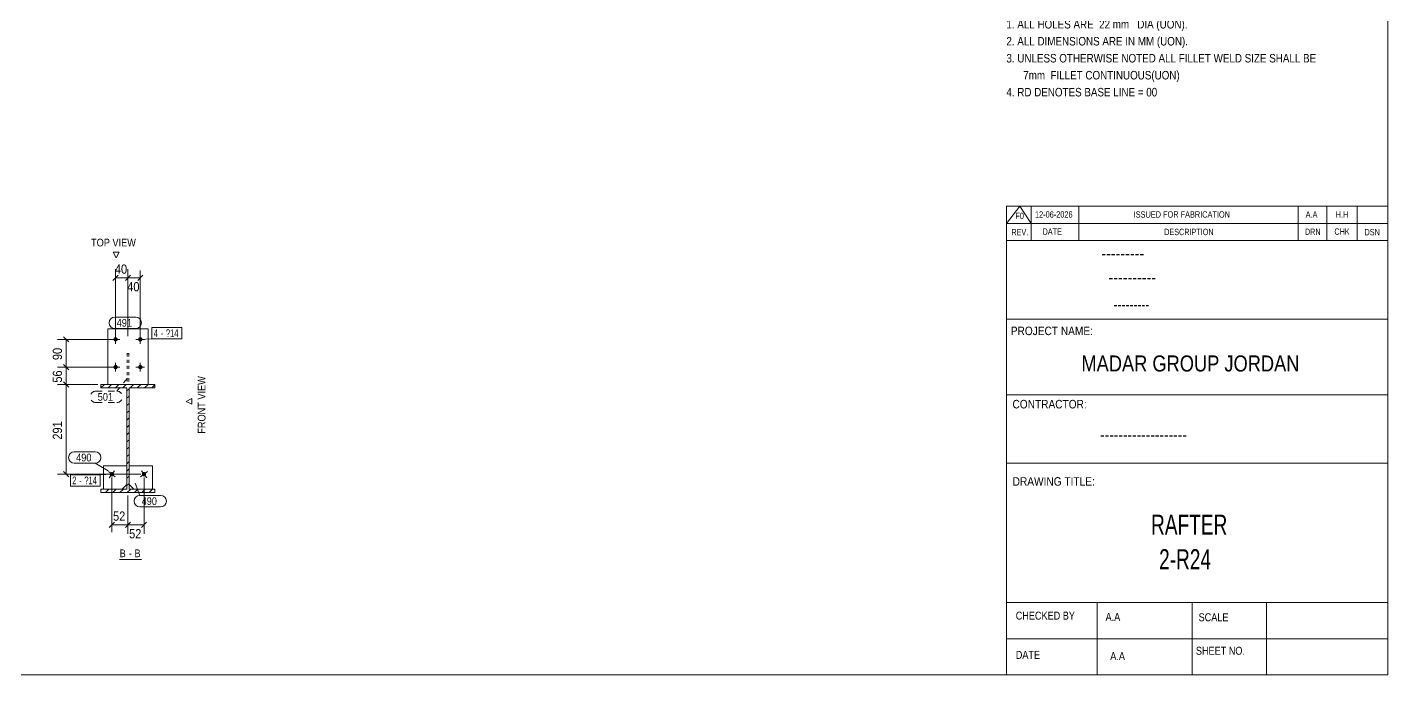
# Model space of a CAD drawing. Header units: millimetres. Extents: x 2 to 825, y 1 to 579.
# Drawn here: x 384.4 to 825, y 5 to 214.7 of the extents above; entities that cross this region are included whole.
import ezdxf

# ---------------------------------------------------------------- set-up
doc = ezdxf.new("R2010")
doc.units = ezdxf.units.MM
for name, pattern in [('XKITLINE00', [0]), ('XKITLINE01', [4, 1, -1, 1, -1]), ('XKITLINE02', [4, 2, -2])]:
    doc.linetypes.add(name, pattern=pattern)
for name, color, linetype, lineweight in [('Bolt', 3, 'Continuous', 0), ('BoltMark', 7, 'Continuous', 0), ('Dimensions', 7, 'Continuous', 0), ('DrawingSheet', 5, 'Continuous', 0), ('OtherObjectType', 7, 'Continuous', 0), ('Part', 2, 'Continuous', 0), ('PartMark', 7, 'Continuous', 0)]:
    doc.layers.add(name, color=color, linetype=linetype, lineweight=lineweight)
doc.styles.add('@ARIAL_UNICODE_MS_BOLD', font='ARIAL.TTF')
doc.styles.add('ARIAL', font='ARIAL.TTF')
doc.styles.add('ARIAL_NARROW', font='ARIALN.TTF')
doc.styles.add('COMIC_SANS_MS_BOLD', font='COMICBD.TTF')
doc.styles.add('SWIS721_EX_BT', font='ARIAL.TTF')
doc.styles.add('SWISSE', font='ARIAL.TTF')

# ---------------------------------------------------------------- blocks, each defined once
blk = doc.blocks.new('*A1')
at = {"layer": 'Part', "color": 7, "linetype": 'XKITLINE00', "lineweight": 0}
for p, q in [((408.3, 97.94), (409.4, 99.04)), ((408.3, 97.94), (408.3, 97.94)), ((410.65, 97.94), (411.75, 99.04)), ((413.01, 97.94), (414.11, 99.04)), ((415.37, 97.94), (416.47, 99.04)), ((416.7, 96.92), (417.4, 97.62)), ((417.73, 97.94), (418.83, 99.04)), ((420.08, 97.94), (421.18, 99.04)), ((422.44, 97.94), (423.54, 99.04)), ((424.8, 97.94), (425.8, 98.94)), ((416.7, 94.56), (417.4, 95.26)), ((416.7, 92.2), (417.4, 92.9)), ((416.7, 89.84), (417.4, 90.54)), ((416.7, 87.49), (417.4, 88.19)), ((416.7, 85.13), (417.4, 85.83)), ((416.7, 82.77), (417.4, 83.47)), ((416.7, 80.41), (417.4, 81.11)), ((416.7, 78.06), (417.4, 78.76)), ((416.7, 75.7), (417.4, 76.4)), ((416.7, 73.34), (417.4, 74.04)), ((416.7, 70.98), (417.4, 71.68)), ((416.7, 68.63), (417.4, 69.33)), ((416.7, 66.27), (417.4, 66.97)), ((408.3, 64.94), (408.5, 65.14)), ((409.76, 64.04), (410.86, 65.14)), ((412.11, 64.04), (413.21, 65.14)), ((414.47, 64.04), (415.57, 65.14)), ((416.83, 64.04), (417.93, 65.14)), ((419.19, 64.04), (420.29, 65.14)), ((421.54, 64.04), (422.64, 65.14)), ((423.9, 64.04), (425, 65.14))]:
    blk.add_line(p, q, dxfattribs=at)
blk = doc.blocks.new('*A48')
at = {"layer": 'Bolt'}
blk.add_hatch(color=3, dxfattribs=at).paths.add_polyline_path([(411.39, 69.41), (411.36, 69.44), (411.34, 69.46), (411.32, 69.49), (411.3, 69.51), (411.27, 69.54), (411.26, 69.57), (411.24, 69.6), (411.22, 69.63), (411.21, 69.66), (411.19, 69.69), (411.18, 69.72), (411.17, 69.76), (411.16, 69.79), (411.16, 69.82), (411.15, 69.86), (411.15, 69.89), (411.15, 69.93), (411.15, 69.96), (411.15, 69.99), (411.15, 70.03), (411.16, 70.06), (411.16, 70.1), (411.17, 70.13), (411.18, 70.16), (411.19, 70.2), (411.21, 70.23), (411.22, 70.26), (411.24, 70.29), (411.25, 70.32), (411.27, 70.35), (411.29, 70.37), (411.32, 70.4), (411.34, 70.43), (411.36, 70.45), (411.39, 70.47), (411.41, 70.5), (411.44, 70.52), (411.47, 70.54), (411.5, 70.55), (411.53, 70.57), (411.56, 70.58), (411.59, 70.6), (411.63, 70.61), (411.66, 70.62), (411.69, 70.63), (411.73, 70.63), (411.76, 70.64), (411.79, 70.64), (411.83, 70.64), (411.86, 70.64), (411.9, 70.64), (411.93, 70.64), (411.97, 70.63), (412, 70.63), (412.03, 70.62), (412.06, 70.61), (412.1, 70.6), (412.13, 70.58), (412.16, 70.57), (412.19, 70.55), (412.22, 70.54), (412.25, 70.52), (412.28, 70.5), (412.3, 70.48), (412.33, 70.45), (412.35, 70.43), (412.38, 70.4), (412.4, 70.38), (412.42, 70.35), (412.44, 70.32), (412.46, 70.29), (412.47, 70.26), (412.49, 70.23), (412.5, 70.2), (412.51, 70.17), (412.52, 70.13), (412.53, 70.1), (412.54, 70.07), (412.54, 70.03), (412.54, 70), (412.55, 69.96), (412.55, 69.93), (412.54, 69.89), (412.54, 69.86), (412.54, 69.83), (412.53, 69.79), (412.52, 69.76), (412.51, 69.73), (412.5, 69.69), (412.49, 69.66), (412.47, 69.63), (412.46, 69.6), (412.44, 69.57), (412.42, 69.54), (412.4, 69.51), (412.38, 69.49), (412.35, 69.46), (412.33, 69.44), (412.3, 69.42), (412.28, 69.39), (412.25, 69.37), (412.22, 69.35), (412.19, 69.34), (412.16, 69.32), (412.13, 69.3), (412.1, 69.29), (412.07, 69.28), (412.03, 69.27), (412, 69.26), (411.97, 69.25), (411.93, 69.25), (411.9, 69.25), (411.87, 69.24), (411.83, 69.24), (411.8, 69.25), (411.76, 69.25), (411.73, 69.25), (411.69, 69.26), (411.66, 69.27), (411.63, 69.28), (411.6, 69.29), (411.56, 69.3), (411.53, 69.32), (411.5, 69.33), (411.47, 69.35), (411.44, 69.37), (411.42, 69.39)], flags=17)
at = {"layer": 'Bolt', "color": 3, "linetype": 'XKITLINE00', "lineweight": 0}
for p, q in [((412.95, 69.08), (410.74, 70.8)), ((410.99, 68.84), (412.71, 71.05))]:
    blk.add_line(p, q, dxfattribs=at)
blk = doc.blocks.new('*A49')
at = {"layer": 'Bolt'}
blk.add_hatch(color=3, dxfattribs=at).paths.add_polyline_path([(421.84, 70.52), (421.87, 70.54), (421.9, 70.55), (421.93, 70.57), (421.96, 70.58), (422, 70.6), (422.03, 70.61), (422.06, 70.62), (422.09, 70.63), (422.13, 70.63), (422.16, 70.64), (422.2, 70.64), (422.23, 70.64), (422.27, 70.64), (422.3, 70.64), (422.33, 70.64), (422.37, 70.63), (422.4, 70.63), (422.43, 70.62), (422.47, 70.61), (422.5, 70.6), (422.53, 70.58), (422.56, 70.57), (422.59, 70.55), (422.62, 70.54), (422.65, 70.52), (422.68, 70.5), (422.7, 70.47), (422.73, 70.45), (422.75, 70.43), (422.78, 70.4), (422.8, 70.37), (422.82, 70.35), (422.84, 70.32), (422.86, 70.29), (422.87, 70.26), (422.89, 70.23), (422.9, 70.2), (422.91, 70.16), (422.92, 70.13), (422.93, 70.1), (422.94, 70.06), (422.94, 70.03), (422.94, 69.99), (422.95, 69.96), (422.95, 69.93), (422.94, 69.89), (422.94, 69.86), (422.94, 69.82), (422.93, 69.79), (422.92, 69.76), (422.91, 69.72), (422.9, 69.69), (422.89, 69.66), (422.87, 69.63), (422.86, 69.6), (422.84, 69.57), (422.82, 69.54), (422.8, 69.51), (422.78, 69.49), (422.75, 69.46), (422.73, 69.44), (422.7, 69.41), (422.68, 69.39), (422.65, 69.37), (422.62, 69.35), (422.59, 69.33), (422.56, 69.32), (422.53, 69.3), (422.5, 69.29), (422.46, 69.28), (422.43, 69.27), (422.4, 69.26), (422.37, 69.25), (422.33, 69.25), (422.3, 69.25), (422.26, 69.24), (422.23, 69.24), (422.19, 69.25), (422.16, 69.25), (422.13, 69.25), (422.09, 69.26), (422.06, 69.27), (422.03, 69.28), (421.99, 69.29), (421.96, 69.3), (421.93, 69.32), (421.9, 69.34), (421.87, 69.35), (421.84, 69.37), (421.81, 69.39), (421.79, 69.42), (421.76, 69.44), (421.74, 69.46), (421.72, 69.49), (421.69, 69.51), (421.67, 69.54), (421.65, 69.57), (421.64, 69.6), (421.62, 69.63), (421.61, 69.66), (421.59, 69.69), (421.58, 69.73), (421.57, 69.76), (421.56, 69.79), (421.56, 69.83), (421.55, 69.86), (421.55, 69.89), (421.55, 69.93), (421.55, 69.96), (421.55, 70), (421.55, 70.03), (421.56, 70.07), (421.56, 70.1), (421.57, 70.13), (421.58, 70.17), (421.59, 70.2), (421.61, 70.23), (421.62, 70.26), (421.64, 70.29), (421.66, 70.32), (421.67, 70.35), (421.7, 70.38), (421.72, 70.4), (421.74, 70.43), (421.76, 70.45), (421.79, 70.48), (421.82, 70.5)], flags=17)
at = {"layer": 'Bolt', "color": 3, "linetype": 'XKITLINE00', "lineweight": 0}
for p, q in [((421.14, 69.08), (423.35, 70.8)), ((421.39, 71.05), (423.11, 68.84))]:
    blk.add_line(p, q, dxfattribs=at)
blk = doc.blocks.new('*A50')
at = {"layer": 'Bolt'}
for points in [[(413.75, 113.61), (413.74, 113.58), (413.74, 113.54), (413.73, 113.51), (413.73, 113.47), (413.72, 113.44), (413.71, 113.41), (413.69, 113.38), (413.68, 113.34), (413.66, 113.31), (413.65, 113.28), (413.63, 113.26), (413.61, 113.23), (413.59, 113.2), (413.57, 113.17), (413.54, 113.15), (413.52, 113.13), (413.49, 113.1), (413.46, 113.08), (413.44, 113.06), (413.41, 113.04), (413.38, 113.03), (413.35, 113.01), (413.31, 113), (413.28, 112.99), (413.25, 112.97), (413.22, 112.97), (413.18, 112.96), (413.15, 112.95), (413.12, 112.95), (413.08, 112.95), (413.05, 112.94), (413.01, 112.95), (412.98, 112.95), (412.94, 112.95), (412.91, 112.96), (412.88, 112.97), (412.84, 112.97), (412.81, 112.99), (412.78, 113), (412.75, 113.01), (412.72, 113.03), (412.69, 113.04), (412.66, 113.06), (412.63, 113.08), (412.6, 113.1), (412.58, 113.13), (412.55, 113.15), (412.53, 113.17), (412.51, 113.2), (412.48, 113.23), (412.46, 113.26), (412.45, 113.28), (412.43, 113.31), (412.41, 113.34), (412.4, 113.38), (412.39, 113.41), (412.38, 113.44), (412.37, 113.47), (412.36, 113.51), (412.35, 113.54), (412.35, 113.58), (412.35, 113.61), (412.35, 113.64), (412.35, 113.68), (412.35, 113.71), (412.35, 113.75), (412.36, 113.78), (412.37, 113.81), (412.38, 113.85), (412.39, 113.88), (412.4, 113.91), (412.41, 113.94), (412.43, 113.97), (412.45, 114), (412.46, 114.03), (412.48, 114.06), (412.51, 114.09), (412.53, 114.11), (412.55, 114.14), (412.58, 114.16), (412.6, 114.19), (412.63, 114.21), (412.66, 114.23), (412.69, 114.24), (412.72, 114.26), (412.75, 114.28), (412.78, 114.29), (412.81, 114.3), (412.84, 114.31), (412.88, 114.32), (412.91, 114.33), (412.94, 114.34), (412.98, 114.34), (413.01, 114.34), (413.05, 114.34), (413.08, 114.34), (413.12, 114.34), (413.15, 114.34), (413.18, 114.33), (413.22, 114.32), (413.25, 114.31), (413.28, 114.3), (413.31, 114.29), (413.35, 114.28), (413.38, 114.26), (413.41, 114.24), (413.44, 114.23), (413.46, 114.21), (413.49, 114.19), (413.52, 114.16), (413.54, 114.14), (413.57, 114.11), (413.59, 114.09), (413.61, 114.06), (413.63, 114.03), (413.65, 114), (413.66, 113.97), (413.68, 113.94), (413.69, 113.91), (413.71, 113.88), (413.72, 113.85), (413.73, 113.81), (413.73, 113.78), (413.74, 113.75), (413.74, 113.71), (413.75, 113.68), (413.75, 113.64)], [(421.75, 113.61), (421.74, 113.58), (421.74, 113.54), (421.73, 113.51), (421.73, 113.47), (421.72, 113.44), (421.71, 113.41), (421.69, 113.38), (421.68, 113.34), (421.66, 113.31), (421.65, 113.28), (421.63, 113.26), (421.61, 113.23), (421.59, 113.2), (421.57, 113.17), (421.54, 113.15), (421.52, 113.13), (421.49, 113.1), (421.46, 113.08), (421.44, 113.06), (421.41, 113.04), (421.38, 113.03), (421.35, 113.01), (421.31, 113), (421.28, 112.99), (421.25, 112.97), (421.22, 112.97), (421.18, 112.96), (421.15, 112.95), (421.12, 112.95), (421.08, 112.95), (421.05, 112.94), (421.01, 112.95), (420.98, 112.95), (420.94, 112.95), (420.91, 112.96), (420.88, 112.97), (420.84, 112.97), (420.81, 112.99), (420.78, 113), (420.75, 113.01), (420.72, 113.03), (420.69, 113.04), (420.66, 113.06), (420.63, 113.08), (420.6, 113.1), (420.58, 113.13), (420.55, 113.15), (420.53, 113.17), (420.51, 113.2), (420.48, 113.23), (420.46, 113.26), (420.45, 113.28), (420.43, 113.31), (420.41, 113.34), (420.4, 113.38), (420.39, 113.41), (420.38, 113.44), (420.37, 113.47), (420.36, 113.51), (420.35, 113.54), (420.35, 113.58), (420.35, 113.61), (420.35, 113.64), (420.35, 113.68), (420.35, 113.71), (420.35, 113.75), (420.36, 113.78), (420.37, 113.81), (420.38, 113.85), (420.39, 113.88), (420.4, 113.91), (420.41, 113.94), (420.43, 113.97), (420.45, 114), (420.46, 114.03), (420.48, 114.06), (420.51, 114.09), (420.53, 114.11), (420.55, 114.14), (420.58, 114.16), (420.6, 114.19), (420.63, 114.21), (420.66, 114.23), (420.69, 114.24), (420.72, 114.26), (420.75, 114.28), (420.78, 114.29), (420.81, 114.3), (420.84, 114.31), (420.88, 114.32), (420.91, 114.33), (420.94, 114.34), (420.98, 114.34), (421.01, 114.34), (421.05, 114.34), (421.08, 114.34), (421.12, 114.34), (421.15, 114.34), (421.18, 114.33), (421.22, 114.32), (421.25, 114.31), (421.28, 114.3), (421.31, 114.29), (421.35, 114.28), (421.38, 114.26), (421.41, 114.24), (421.44, 114.23), (421.46, 114.21), (421.49, 114.19), (421.52, 114.16), (421.54, 114.14), (421.57, 114.11), (421.59, 114.09), (421.61, 114.06), (421.63, 114.03), (421.65, 114), (421.66, 113.97), (421.68, 113.94), (421.69, 113.91), (421.71, 113.88), (421.72, 113.85), (421.73, 113.81), (421.73, 113.78), (421.74, 113.75), (421.74, 113.71), (421.75, 113.68), (421.75, 113.64)], [(413.75, 104.61), (413.74, 104.58), (413.74, 104.54), (413.73, 104.51), (413.73, 104.47), (413.72, 104.44), (413.71, 104.41), (413.69, 104.38), (413.68, 104.34), (413.66, 104.31), (413.65, 104.28), (413.63, 104.26), (413.61, 104.23), (413.59, 104.2), (413.57, 104.17), (413.54, 104.15), (413.52, 104.13), (413.49, 104.1), (413.46, 104.08), (413.44, 104.06), (413.41, 104.04), (413.38, 104.03), (413.35, 104.01), (413.31, 104), (413.28, 103.99), (413.25, 103.97), (413.22, 103.97), (413.18, 103.96), (413.15, 103.95), (413.12, 103.95), (413.08, 103.95), (413.05, 103.94), (413.01, 103.95), (412.98, 103.95), (412.94, 103.95), (412.91, 103.96), (412.88, 103.97), (412.84, 103.97), (412.81, 103.99), (412.78, 104), (412.75, 104.01), (412.72, 104.03), (412.69, 104.04), (412.66, 104.06), (412.63, 104.08), (412.6, 104.1), (412.58, 104.13), (412.55, 104.15), (412.53, 104.17), (412.51, 104.2), (412.48, 104.23), (412.46, 104.26), (412.45, 104.28), (412.43, 104.31), (412.41, 104.34), (412.4, 104.38), (412.39, 104.41), (412.38, 104.44), (412.37, 104.47), (412.36, 104.51), (412.35, 104.54), (412.35, 104.58), (412.35, 104.61), (412.35, 104.64), (412.35, 104.68), (412.35, 104.71), (412.35, 104.75), (412.36, 104.78), (412.37, 104.81), (412.38, 104.85), (412.39, 104.88), (412.4, 104.91), (412.41, 104.94), (412.43, 104.97), (412.45, 105), (412.46, 105.03), (412.48, 105.06), (412.51, 105.09), (412.53, 105.11), (412.55, 105.14), (412.58, 105.16), (412.6, 105.19), (412.63, 105.21), (412.66, 105.23), (412.69, 105.24), (412.72, 105.26), (412.75, 105.28), (412.78, 105.29), (412.81, 105.3), (412.84, 105.31), (412.88, 105.32), (412.91, 105.33), (412.94, 105.34), (412.98, 105.34), (413.01, 105.34), (413.05, 105.34), (413.08, 105.34), (413.12, 105.34), (413.15, 105.34), (413.18, 105.33), (413.22, 105.32), (413.25, 105.31), (413.28, 105.3), (413.31, 105.29), (413.35, 105.28), (413.38, 105.26), (413.41, 105.24), (413.44, 105.23), (413.46, 105.21), (413.49, 105.19), (413.52, 105.16), (413.54, 105.14), (413.57, 105.11), (413.59, 105.09), (413.61, 105.06), (413.63, 105.03), (413.65, 105), (413.66, 104.97), (413.68, 104.94), (413.69, 104.91), (413.71, 104.88), (413.72, 104.85), (413.73, 104.81), (413.73, 104.78), (413.74, 104.75), (413.74, 104.71), (413.75, 104.68), (413.75, 104.64)], [(421.75, 104.61), (421.74, 104.58), (421.74, 104.54), (421.73, 104.51), (421.73, 104.47), (421.72, 104.44), (421.71, 104.41), (421.69, 104.38), (421.68, 104.34), (421.66, 104.31), (421.65, 104.28), (421.63, 104.26), (421.61, 104.23), (421.59, 104.2), (421.57, 104.17), (421.54, 104.15), (421.52, 104.13), (421.49, 104.1), (421.46, 104.08), (421.44, 104.06), (421.41, 104.04), (421.38, 104.03), (421.35, 104.01), (421.31, 104), (421.28, 103.99), (421.25, 103.97), (421.22, 103.97), (421.18, 103.96), (421.15, 103.95), (421.12, 103.95), (421.08, 103.95), (421.05, 103.94), (421.01, 103.95), (420.98, 103.95), (420.94, 103.95), (420.91, 103.96), (420.88, 103.97), (420.84, 103.97), (420.81, 103.99), (420.78, 104), (420.75, 104.01), (420.72, 104.03), (420.69, 104.04), (420.66, 104.06), (420.63, 104.08), (420.6, 104.1), (420.58, 104.13), (420.55, 104.15), (420.53, 104.17), (420.51, 104.2), (420.48, 104.23), (420.46, 104.26), (420.45, 104.28), (420.43, 104.31), (420.41, 104.34), (420.4, 104.38), (420.39, 104.41), (420.38, 104.44), (420.37, 104.47), (420.36, 104.51), (420.35, 104.54), (420.35, 104.58), (420.35, 104.61), (420.35, 104.64), (420.35, 104.68), (420.35, 104.71), (420.35, 104.75), (420.36, 104.78), (420.37, 104.81), (420.38, 104.85), (420.39, 104.88), (420.4, 104.91), (420.41, 104.94), (420.43, 104.97), (420.45, 105), (420.46, 105.03), (420.48, 105.06), (420.51, 105.09), (420.53, 105.11), (420.55, 105.14), (420.58, 105.16), (420.6, 105.19), (420.63, 105.21), (420.66, 105.23), (420.69, 105.24), (420.72, 105.26), (420.75, 105.28), (420.78, 105.29), (420.81, 105.3), (420.84, 105.31), (420.88, 105.32), (420.91, 105.33), (420.94, 105.34), (420.98, 105.34), (421.01, 105.34), (421.05, 105.34), (421.08, 105.34), (421.12, 105.34), (421.15, 105.34), (421.18, 105.33), (421.22, 105.32), (421.25, 105.31), (421.28, 105.3), (421.31, 105.29), (421.35, 105.28), (421.38, 105.26), (421.41, 105.24), (421.44, 105.23), (421.46, 105.21), (421.49, 105.19), (421.52, 105.16), (421.54, 105.14), (421.57, 105.11), (421.59, 105.09), (421.61, 105.06), (421.63, 105.03), (421.65, 105), (421.66, 104.97), (421.68, 104.94), (421.69, 104.91), (421.71, 104.88), (421.72, 104.85), (421.73, 104.81), (421.73, 104.78), (421.74, 104.75), (421.74, 104.71), (421.75, 104.68), (421.75, 104.64)]]:
    blk.add_hatch(color=3, dxfattribs=at).paths.add_polyline_path(points, flags=17)
at = {"layer": 'Bolt', "color": 3, "linetype": 'XKITLINE00', "lineweight": 0}
for p, q in [((413.05, 115.04), (413.05, 112.24)), ((421.05, 115.04), (421.05, 112.24)), ((414.45, 113.64), (411.65, 113.64)), ((422.45, 113.64), (419.65, 113.64)), ((413.05, 106.04), (413.05, 103.24)), ((421.05, 106.04), (421.05, 103.24)), ((414.45, 104.64), (411.65, 104.64)), ((422.45, 104.64), (419.65, 104.64))]:
    blk.add_line(p, q, dxfattribs=at)
blk = doc.blocks.new('*A51')
at = {"layer": 'Part', "color": 2, "linetype": 'XKITLINE00', "lineweight": 0}
for p, q in [((408.3, 97.94), (408.3, 99.04)), ((408.3, 99.04), (425.8, 99.04)), ((416.7, 97.94), (408.3, 97.94)), ((416.7, 65.14), (416.7, 97.94)), ((425.8, 97.94), (417.4, 97.94)), ((417.4, 97.94), (417.4, 65.14)), ((425.8, 99.04), (425.8, 97.94)), ((408.3, 64.04), (408.3, 65.14)), ((408.3, 65.14), (416.7, 65.14)), ((425.8, 64.04), (408.3, 64.04)), ((417.4, 65.14), (425.8, 65.14)), ((425.8, 65.14), (425.8, 64.04))]:
    blk.add_line(p, q, dxfattribs=at)
blk = doc.blocks.new('*A52')
at = {"layer": 'Part', "color": 2, "linetype": 'XKITLINE00', "lineweight": 0}
for p, q in [((416.65, 72.64), (409.15, 72.64)), ((409.15, 72.64), (409.15, 65.14)), ((416.65, 66.64), (416.65, 72.64)), ((415.15, 65.14), (416.65, 66.64))]:
    blk.add_line(p, q, dxfattribs=at)
at = {"layer": 'Part', "color": 7, "linetype": 'XKITLINE01', "lineweight": 0}
blk.add_line((409.15, 65.14), (415.15, 65.14), dxfattribs=at)
blk = doc.blocks.new('*A53')
at = {"layer": 'Part', "color": 2, "linetype": 'XKITLINE00', "lineweight": 0}
for p, q in [((417.45, 66.64), (417.45, 72.64)), ((417.45, 72.64), (424.95, 72.64)), ((424.95, 72.64), (424.95, 65.14)), ((418.95, 65.14), (417.45, 66.64))]:
    blk.add_line(p, q, dxfattribs=at)
at = {"layer": 'Part', "color": 7, "linetype": 'XKITLINE01', "lineweight": 0}
blk.add_line((424.95, 65.14), (418.95, 65.14), dxfattribs=at)
blk = doc.blocks.new('*A54')
at = {"layer": 'Part', "color": 7, "linetype": 'XKITLINE01', "lineweight": 0}
for p, q in [((417.3, 109.04), (416.8, 109.04)), ((416.8, 109.04), (416.8, 99.04)), ((417.3, 109.04), (417.3, 99.04)), ((417.3, 99.04), (416.8, 99.04))]:
    blk.add_line(p, q, dxfattribs=at)
blk = doc.blocks.new('*A55')
at = {"layer": 'Part', "color": 2, "linetype": 'XKITLINE00', "lineweight": 0}
for p, q in [((410.55, 99.04), (410.55, 117.04)), ((410.55, 117.04), (423.55, 117.04)), ((423.55, 99.04), (423.55, 117.04))]:
    blk.add_line(p, q, dxfattribs=at)
at = {"layer": 'Part', "color": 7, "linetype": 'XKITLINE01', "lineweight": 0}
blk.add_line((410.55, 99.04), (423.55, 99.04), dxfattribs=at)
blk = doc.blocks.new('*A65')
at = {"layer": 'DrawingSheet', "color": 5, "linetype": 'XKITLINE00', "lineweight": 0}
for p, q in [((825, 5), (825, 579)), ((5, 5), (825, 5))]:
    blk.add_line(p, q, dxfattribs=at)
blk = doc.blocks.new('*A67')
at = {"layer": 'OtherObjectType', "color": 7, "linetype": 'XKITLINE00', "lineweight": 0}
blk.add_line((701.5, 219.82), (734.5, 219.82), dxfattribs=at)
at = {"layer": 'OtherObjectType', "color": 7, "style": 'ARIAL_NARROW', "width": 1.008832}
for s, p in [('GENERAL NOTES:', (701.5, 221.47)), ('1. ALL HOLES ARE  22 mm   DIA (UON).', (701.5, 214.32)), ('2. ALL DIMENSIONS ARE IN MM (UON).', (701.5, 208.82)), ('3. UNLESS OTHERWISE NOTED ALL FILLET WELD SIZE SHALL BE', (701.5, 203.32)), ('7mm  FILLET CONTINUOUS(UON)', (706.95, 197.82)), ('4. RD DENOTES BASE LINE = 00', (701.5, 192.32))]:
    blk.add_text(s, height=2.75, dxfattribs=at).set_placement(p)
blk = doc.blocks.new('*A68')
at = {"layer": 'OtherObjectType', "color": 7, "linetype": 'XKITLINE00', "lineweight": 0}
for p, q in [((701.5, 156.76), (825, 156.76)), ((701.5, 151.21), (705.82, 156.76)), ((701.5, 151.21), (701.5, 156.76)), ((705.82, 156.76), (709.53, 151.21)), ((709.53, 151.21), (709.53, 156.76)), ((724.97, 151.21), (724.97, 156.76)), ((795.98, 151.21), (795.98, 156.76)), ((805.24, 151.21), (805.24, 156.76)), ((815.12, 151.21), (815.12, 156.76)), ((825, 151.21), (825, 156.76)), ((701.5, 151.21), (825, 151.21)), ((701.5, 145.65), (701.5, 151.21)), ((705.21, 151.21), (825, 151.21)), ((709.53, 145.65), (709.53, 151.21)), ((724.97, 145.65), (724.97, 151.21)), ((795.98, 145.65), (795.98, 151.21)), ((805.24, 145.65), (805.24, 151.21)), ((815.12, 145.65), (815.12, 151.21)), ((825, 145.65), (825, 151.21))]:
    blk.add_line(p, q, dxfattribs=at)
at = {"layer": 'OtherObjectType', "color": 7, "style": 'ARIAL_NARROW'}
for s, height, width, p in [('F0', 2.058, 1.008832, (704.4, 152.59)), ('12-06-2026', 2.058, 1.008832, (710.76, 153.06)), ('ISSUED FOR FABRICATION', 2.0583, 1.008832, (742.71, 153.06)), ('A.A', 2.058, 1.008832, (798.4, 153.06)), ('H.H', 2.058, 1.008832, (808.13, 153.06)), ('REV.', 2.058, 0.907949, (703.13, 147.31)), ('DATE', 2.058, 0.907949, (713.23, 147.5)), ('DESCRIPTION', 2.0583, 0.907949, (752.61, 147.39)), ('DRN', 2.058, 0.907949, (798.17, 147.47)), ('CHK', 2.058, 0.907949, (807.72, 147.5)), ('DSN', 2.058, 0.907949, (817.47, 147.35))]:
    blk.add_text(s, height=height, dxfattribs=dict(at, width=width)).set_placement(p)
blk = doc.blocks.new('*A70')
at = {"layer": 'OtherObjectType', "color": 2, "linetype": 'XKITLINE00', "lineweight": 0}
for p, q in [((701.5, 145.65), (825, 145.65)), ((701.5, 5), (701.5, 145.64)), ((824.98, 145.64), (825, 5)), ((825, 120.14), (701.5, 120.14)), ((701.5, 95.63), (825, 95.63)), ((825, 73.49), (701.5, 73.49)), ((825, 28.4), (701.5, 28.4)), ((730.94, 28.4), (730.94, 5)), ((761.62, 5), (761.62, 28.4)), ((785.75, 5), (785.75, 28.4)), ((825, 16.7), (701.5, 16.7)), ((825, 5), (701.5, 5))]:
    blk.add_line(p, q, dxfattribs=at)
at = {"layer": 'OtherObjectType', "color": 4, "style": '@ARIAL_UNICODE_MS_BOLD', "width": 0.85}
blk.add_text('---------', height=3.9, dxfattribs=at).set_placement((732.23, 139.59))
at = {"layer": 'OtherObjectType', "color": 7, "style": 'ARIAL', "width": 0.85}
for s, height, p in [('----------', 3.9, (734.56, 131.77)), ('---------', 3.25, (736.21, 123.31))]:
    blk.add_text(s, height=height, dxfattribs=at).set_placement(p)
at = {"layer": 'OtherObjectType', "color": 3, "width": 0.85}
for s, style, p in [('PROJECT NAME:', 'SWIS721_EX_BT', (702.92, 115.01)), ('CONTRACTOR:', 'SWISSE', (703.47, 91.27)), ('DRAWING TITLE:', 'SWIS721_EX_BT', (703.53, 66.24))]:
    blk.add_text(s, height=2.7618, dxfattribs=dict(at, style=style)).set_placement(p)
at = {"layer": 'OtherObjectType', "color": 7, "width": 0.85}
for s, height, p in [('MADAR GROUP JORDAN', 5.2, (725.79, 103.23)), ('CHECKED BY', 2.592, (704.53, 22.86)), ('A.A', 2.592, (733.61, 22.45)), ('SCALE', 2.592, (763.74, 22.33)), ('SHEET NO.', 2.592, (762.87, 11.49)), ('DATE', 2.592, (704.54, 10.16)), ('A.A', 2.592, (735.14, 9.76))]:
    blk.add_text(s, height=height, dxfattribs=at).set_placement(p)
at = {"layer": 'OtherObjectType', "color": 1}
for s, height, style, width, p in [('-------------------', 3.9, 'COMIC_SANS_MS_BOLD', 0.85, (731.87, 80.86)), ('RAFTER', 6.5, 'ARIAL', 0.68, (748.34, 50.37)), ('2-R24', 6.5, 'ARIAL', 0.68, (750.95, 39.17))]:
    blk.add_text(s, height=height, dxfattribs=dict(at, style=style, width=width)).set_placement(p)
blk = doc.blocks.new('*A136')
at = {"layer": 'Dimensions', "color": 7, "linetype": 'XKITLINE00', "lineweight": 0}
for p, q in [((407.3, 99.04), (394.2, 99.04)), ((396.2, 99.89), (397.9, 98.2)), ((397.05, 69.94), (397.05, 99.04)), ((396.2, 70.79), (397.9, 69.1)), ((421.25, 69.94), (394.2, 69.94))]:
    blk.add_line(p, q, dxfattribs=at)
at = {"layer": 'Dimensions', "color": 3}
for p in [(397.05, 99.04), (397.05, 69.94)]:
    blk.add_point(p, dxfattribs=at)
at = {"layer": 'Dimensions', "color": 3, "style": 'ARIAL', "width": 0.85}
blk.add_text('291', height=3, rotation=90.0002, dxfattribs=at).set_placement((395.7, 81.16))
blk = doc.blocks.new('*A137')
at = {"layer": 'Dimensions', "color": 7, "linetype": 'XKITLINE00', "lineweight": 0}
for p, q in [((412.05, 104.64), (394.2, 104.64)), ((396.2, 105.49), (397.9, 103.8)), ((397.05, 99.04), (397.05, 104.64)), ((407.3, 99.04), (394.2, 99.04)), ((396.2, 99.89), (397.9, 98.2))]:
    blk.add_line(p, q, dxfattribs=at)
at = {"layer": 'Dimensions', "color": 3}
for p in [(397.05, 104.64), (397.05, 99.04)]:
    blk.add_point(p, dxfattribs=at)
at = {"layer": 'Dimensions', "color": 3, "style": 'ARIAL', "width": 0.85}
blk.add_text('56', height=3, rotation=90.0002, dxfattribs=at).set_placement((395.7, 99.62))
blk = doc.blocks.new('*A138')
at = {"layer": 'Dimensions', "color": 7, "linetype": 'XKITLINE00', "lineweight": 0}
for p, q in [((412.05, 113.64), (394.2, 113.64)), ((396.2, 114.49), (397.9, 112.8)), ((397.05, 104.64), (397.05, 113.64)), ((412.05, 104.64), (394.2, 104.64)), ((396.2, 105.49), (397.9, 103.8))]:
    blk.add_line(p, q, dxfattribs=at)
at = {"layer": 'Dimensions', "color": 3}
for p in [(397.05, 113.64), (397.05, 104.64)]:
    blk.add_point(p, dxfattribs=at)
at = {"layer": 'Dimensions', "color": 3, "style": 'ARIAL', "width": 0.85}
blk.add_text('90', height=3, rotation=90.0002, dxfattribs=at).set_placement((395.7, 106.92))
blk = doc.blocks.new('*A139')
at = {"layer": 'Dimensions', "color": 7, "linetype": 'XKITLINE00', "lineweight": 0}
for p, q in [((411.85, 68.94), (411.85, 51.14)), ((417.05, 63.04), (417.05, 51.14)), ((412.7, 54.39), (411, 52.7)), ((411.85, 53.54), (417.05, 53.54)), ((417.9, 54.39), (416.2, 52.7))]:
    blk.add_line(p, q, dxfattribs=at)
at = {"layer": 'Dimensions', "color": 3}
for p in [(411.85, 53.54), (417.05, 53.54)]:
    blk.add_point(p, dxfattribs=at)
at = {"layer": 'Dimensions', "color": 3, "style": 'ARIAL', "width": 0.85}
blk.add_text('52', height=3, dxfattribs=at).set_placement((412.22, 54.89))
blk = doc.blocks.new('*A140')
at = {"layer": 'Dimensions', "color": 7, "linetype": 'XKITLINE00', "lineweight": 0}
for p, q in [((422.25, 68.94), (422.25, 50.69)), ((417.05, 63.04), (417.05, 50.69)), ((417.9, 54.39), (416.2, 52.7)), ((417.05, 53.54), (422.25, 53.54)), ((423.1, 54.39), (421.4, 52.7))]:
    blk.add_line(p, q, dxfattribs=at)
at = {"layer": 'Dimensions', "color": 3}
for p in [(417.05, 53.54), (422.25, 53.54)]:
    blk.add_point(p, dxfattribs=at)
at = {"layer": 'Dimensions', "color": 3, "style": 'ARIAL', "width": 0.85}
blk.add_text('52', height=3, dxfattribs=at).set_placement((417.42, 49.19))
blk = doc.blocks.new('*A141')
at = {"layer": 'Dimensions', "color": 7, "linetype": 'XKITLINE00', "lineweight": 0}
for p, q in [((413.9, 134.39), (412.2, 132.7)), ((413.05, 114.64), (413.05, 136.39)), ((413.05, 133.54), (417.05, 133.54)), ((417.9, 134.39), (416.2, 132.7)), ((417.05, 114.64), (417.05, 136.39))]:
    blk.add_line(p, q, dxfattribs=at)
at = {"layer": 'Dimensions', "color": 3}
for p in [(413.05, 133.54), (417.05, 133.54)]:
    blk.add_point(p, dxfattribs=at)
at = {"layer": 'Dimensions', "color": 3, "style": 'ARIAL', "width": 0.85}
blk.add_text('40', height=3, dxfattribs=at).set_placement((412.82, 134.89))
blk = doc.blocks.new('*A142')
at = {"layer": 'Dimensions', "color": 7, "linetype": 'XKITLINE00', "lineweight": 0}
for p, q in [((417.9, 134.39), (416.2, 132.7)), ((417.05, 114.64), (417.05, 135.94)), ((417.05, 133.54), (421.05, 133.54)), ((421.9, 134.39), (420.2, 132.7)), ((421.05, 114.64), (421.05, 135.94))]:
    blk.add_line(p, q, dxfattribs=at)
at = {"layer": 'Dimensions', "color": 3}
for p in [(417.05, 133.54), (421.05, 133.54)]:
    blk.add_point(p, dxfattribs=at)
at = {"layer": 'Dimensions', "color": 3, "style": 'ARIAL', "width": 0.85}
blk.add_text('40', height=3, dxfattribs=at).set_placement((416.82, 129.19))
blk = doc.blocks.new('*A143')
at = {"layer": 'BoltMark', "color": 7, "linetype": 'XKITLINE00', "lineweight": 0}
for p, q in [((398.39, 69.79), (408.08, 69.79)), ((398.39, 66.09), (398.39, 69.79)), ((398.39, 66.09), (408.08, 66.09)), ((411.85, 69.94), (408.08, 69.79)), ((408.08, 66.09), (408.08, 69.79))]:
    blk.add_line(p, q, dxfattribs=at)
at = {"layer": 'BoltMark', "color": 3, "style": 'ARIAL_NARROW', "width": 0.85}
for s, p in [('2', (398.99, 66.69)), ('-', (401.26, 66.69)), ('?14', (402.92, 66.69))]:
    blk.add_text(s, height=2.5, dxfattribs=at).set_placement(p)
blk = doc.blocks.new('*A144')
at = {"layer": 'BoltMark', "color": 7, "linetype": 'XKITLINE00', "lineweight": 0}
for p, q in [((424.81, 117.49), (434.5, 117.49)), ((424.81, 113.79), (424.81, 117.49)), ((434.5, 113.79), (434.5, 117.49)), ((421.05, 113.64), (424.81, 113.79)), ((424.81, 113.79), (434.5, 113.79))]:
    blk.add_line(p, q, dxfattribs=at)
at = {"layer": 'BoltMark', "color": 3, "style": 'ARIAL_NARROW', "width": 0.85}
for s, p in [('4', (425.41, 114.39)), ('-', (427.68, 114.39)), ('?14', (429.34, 114.39))]:
    blk.add_text(s, height=2.5, dxfattribs=at).set_placement(p)
blk = doc.blocks.new('*A145')
at = {"layer": 'PartMark', "color": 7, "linetype": 'XKITLINE00', "lineweight": 0}
for p, q in [((399.67, 77.21), (406.43, 77.21)), ((399.67, 73.51), (406.43, 73.51)), ((410.68, 71.11), (406.43, 73.51))]:
    blk.add_line(p, q, dxfattribs=at)
for centre, start, end in [((399.67, 75.36), 90, 270), ((406.43, 75.36), 270, 90)]:
    blk.add_arc(centre, 1.85, start, end, dxfattribs=at)
at = {"layer": 'PartMark', "color": 3, "style": 'ARIAL', "width": 0.85}
blk.add_text('490', height=2.5, dxfattribs=at).set_placement((400.27, 74.11))
blk = doc.blocks.new('*A146')
at = {"layer": 'PartMark', "color": 7, "linetype": 'XKITLINE00', "lineweight": 0}
for p, q in [((419.33, 67.02), (420.88, 63.08)), ((420.88, 63.08), (427.64, 63.08)), ((420.88, 59.38), (427.64, 59.38))]:
    blk.add_line(p, q, dxfattribs=at)
for centre, start, end in [((420.88, 61.23), 90, 270), ((427.64, 61.23), 270, 90)]:
    blk.add_arc(centre, 1.85, start, end, dxfattribs=at)
at = {"layer": 'PartMark', "color": 3, "style": 'ARIAL', "width": 0.85}
blk.add_text('490', height=2.5, dxfattribs=at).set_placement((421.48, 59.98))
blk = doc.blocks.new('*A147')
at = {"layer": 'PartMark', "color": 7, "linetype": 'XKITLINE02', "lineweight": 0}
for p, q in [((416.93, 101.07), (413.43, 96.86)), ((406.66, 96.86), (413.43, 96.86)), ((406.66, 93.16), (413.43, 93.16))]:
    blk.add_line(p, q, dxfattribs=at)
for centre, start, end in [((406.66, 95.01), 90, 270), ((413.43, 95.01), 270, 90)]:
    blk.add_arc(centre, 1.85, start, end, dxfattribs=at)
at = {"layer": 'PartMark', "color": 3, "style": 'ARIAL', "width": 0.85}
blk.add_text('501', height=2.5, dxfattribs=at).set_placement((407.26, 93.76))
blk = doc.blocks.new('*A148')
at = {"layer": 'PartMark', "color": 7, "linetype": 'XKITLINE00', "lineweight": 0}
for p, q in [((412.8, 120.84), (419.56, 120.84)), ((412.8, 117.14), (419.56, 117.14))]:
    blk.add_line(p, q, dxfattribs=at)
for centre, start, end in [((412.8, 118.99), 90, 270), ((419.56, 118.99), 270, 90)]:
    blk.add_arc(centre, 1.85, start, end, dxfattribs=at)
at = {"layer": 'PartMark', "color": 3, "style": 'ARIAL', "width": 0.85}
blk.add_text('491', height=2.5, dxfattribs=at).set_placement((413.4, 117.74))
blk = doc.blocks.new('*A149')
at = {"layer": 'OtherObjectType', "color": 7, "linetype": 'XKITLINE00', "lineweight": 0}
for p, q in [((413.25, 139.99), (412.31, 141.87)), ((412.31, 141.87), (414.19, 141.87)), ((414.19, 141.87), (413.25, 139.99)), ((413.25, 139.99), (413.25, 139.99)), ((435.9, 93.54), (437.78, 94.48)), ((437.78, 92.61), (435.9, 93.54)), ((435.9, 93.54), (435.9, 93.54)), ((437.78, 94.48), (437.78, 92.61)), ((414.35, 42.34), (421.4, 42.34))]:
    blk.add_line(p, q, dxfattribs=at)
at = {"layer": 'OtherObjectType', "color": 7, "style": 'ARIAL', "width": 0.85}
for s, p in [('TOP VIEW', (405.1, 143.74)), ('B', (414.35, 43.09)), ('-', (417.32, 43.09)), ('B', (419.18, 43.09))]:
    blk.add_text(s, height=2.5, dxfattribs=at).set_placement(p)
blk.add_text('FRONT VIEW', height=2.5, rotation=90, dxfattribs=at).set_placement((442.15, 83.08))

msp = doc.modelspace()

# ---------------------------------------------------------------- block references
at = {"lineweight": 0}
for name in ['*A65', '*A67', '*A68', '*A70', '*A141', '*A142', '*A148', '*A55', '*A50', '*A144', '*A138', '*A54', '*A137', '*A136', '*A147', '*A1', '*A51', '*A145', '*A52', '*A48', '*A53', '*A49', '*A143', '*A139', '*A140', '*A146']:
    msp.add_blockref(name, (0, 0), dxfattribs=at)
at = {"layer": 'OtherObjectType', "lineweight": 0}
msp.add_blockref('*A149', (0, 0), dxfattribs=at)

doc.saveas('drawing.dxf')
